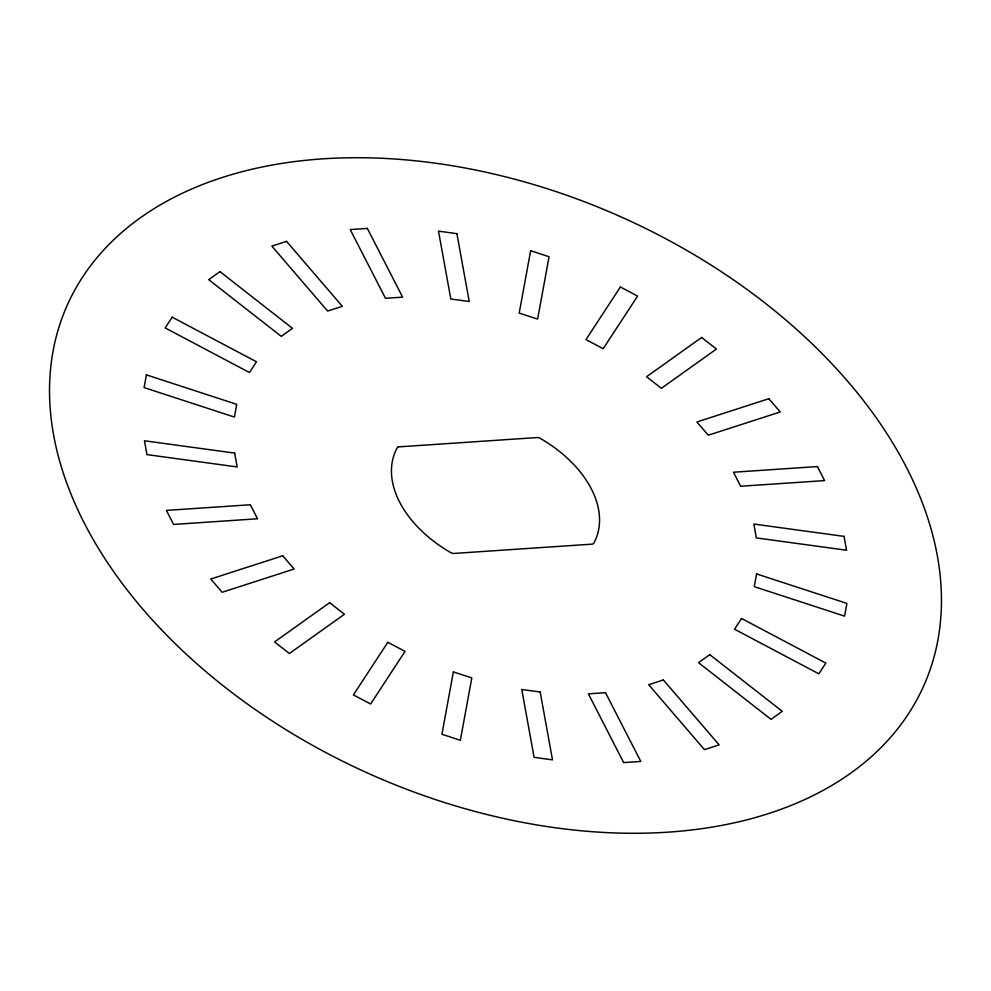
<?xml version="1.0" encoding="UTF-8"?>
<svg xmlns="http://www.w3.org/2000/svg" width="991" height="991" viewBox="0 0 991 991"><rect width="100%" height="100%" fill="white"/><g stroke="black" fill="none" stroke-linecap="round" stroke-linejoin="round"><path stroke-width="1.49" d="M146.42 374.871L144.079 387.592L234.409 417.062L236.75 404.34L146.42 374.871M453.37 671.91L441.924 734.257L460.357 740.277L471.803 677.918L453.37 671.91M530.643 250.723L519.197 313.082L537.63 319.09L549.076 256.743L530.643 250.723M756.591 573.938L754.25 586.66L844.58 616.129L846.921 603.408L756.591 573.938M172.174 317.182L165.15 327.91L249.447 372.517L256.471 361.789L172.174 317.182M387.828 642.304L353.403 694.902L370.609 704.006L405.034 651.397L387.828 642.304M620.391 286.994L585.966 339.603L603.172 348.696L637.597 296.098L620.391 286.994M741.553 618.483L734.529 629.211L818.826 673.818L825.85 663.09L741.553 618.483M398.209 446.904L397.242 447.734A109.344 71.302 23.9 0 0 451.165 552.867L452.899 553.511L592.791 544.096L593.758 543.266A109.344 71.302 23.9 0 0 539.835 438.133L538.101 437.489L398.209 446.904M219.977 271.645L208.729 279.66L281.246 336.358L292.481 328.343L219.977 271.645M329.631 602.689L274.557 641.957L289.36 653.527L344.434 614.259L329.631 602.689M701.64 337.473L646.566 376.741L661.369 388.311L716.443 349.043L701.64 337.473M709.754 654.642L698.519 662.657L771.023 719.355L782.271 711.34L709.754 654.642M286.548 241.37L271.856 246.115L327.637 311.05L342.329 306.306L286.548 241.37M282.745 555.778L210.773 579.029L222.157 592.271L294.129 569.02L282.745 555.778M768.843 398.729L696.871 421.98L708.255 435.222L780.227 411.971L768.843 398.729M663.363 679.95L648.671 684.694L704.452 749.63L719.144 744.885L663.363 679.95M367.351 228.413L350.219 229.565L385.487 298.303L402.619 297.151L367.351 228.413M250.351 504.753L166.401 510.402L173.586 524.437L257.536 518.776L250.351 504.753M817.414 466.563L733.464 472.224L740.649 486.247L824.599 480.598L817.414 466.563M605.513 692.697L588.381 693.849L623.649 762.587L640.781 761.435L605.513 692.697M456.901 233.653L438.493 231.138L450.818 298.997L469.226 301.512L456.901 233.653M234.656 453.098L144.438 440.772L146.965 454.621L237.171 466.947L234.656 453.098M844.035 536.379L753.829 524.053L756.344 537.902L846.562 550.228L844.035 536.379M540.182 692.003L521.774 689.488L534.099 757.347L552.507 759.862L540.182 692.003M161.025 629.273A468.632 305.587 23.9 0 0 918.199 697.23A468.632 305.587 23.9 0 0 407.276 159.997A468.632 305.587 23.9 0 0 161.025 629.273"/></g></svg>
